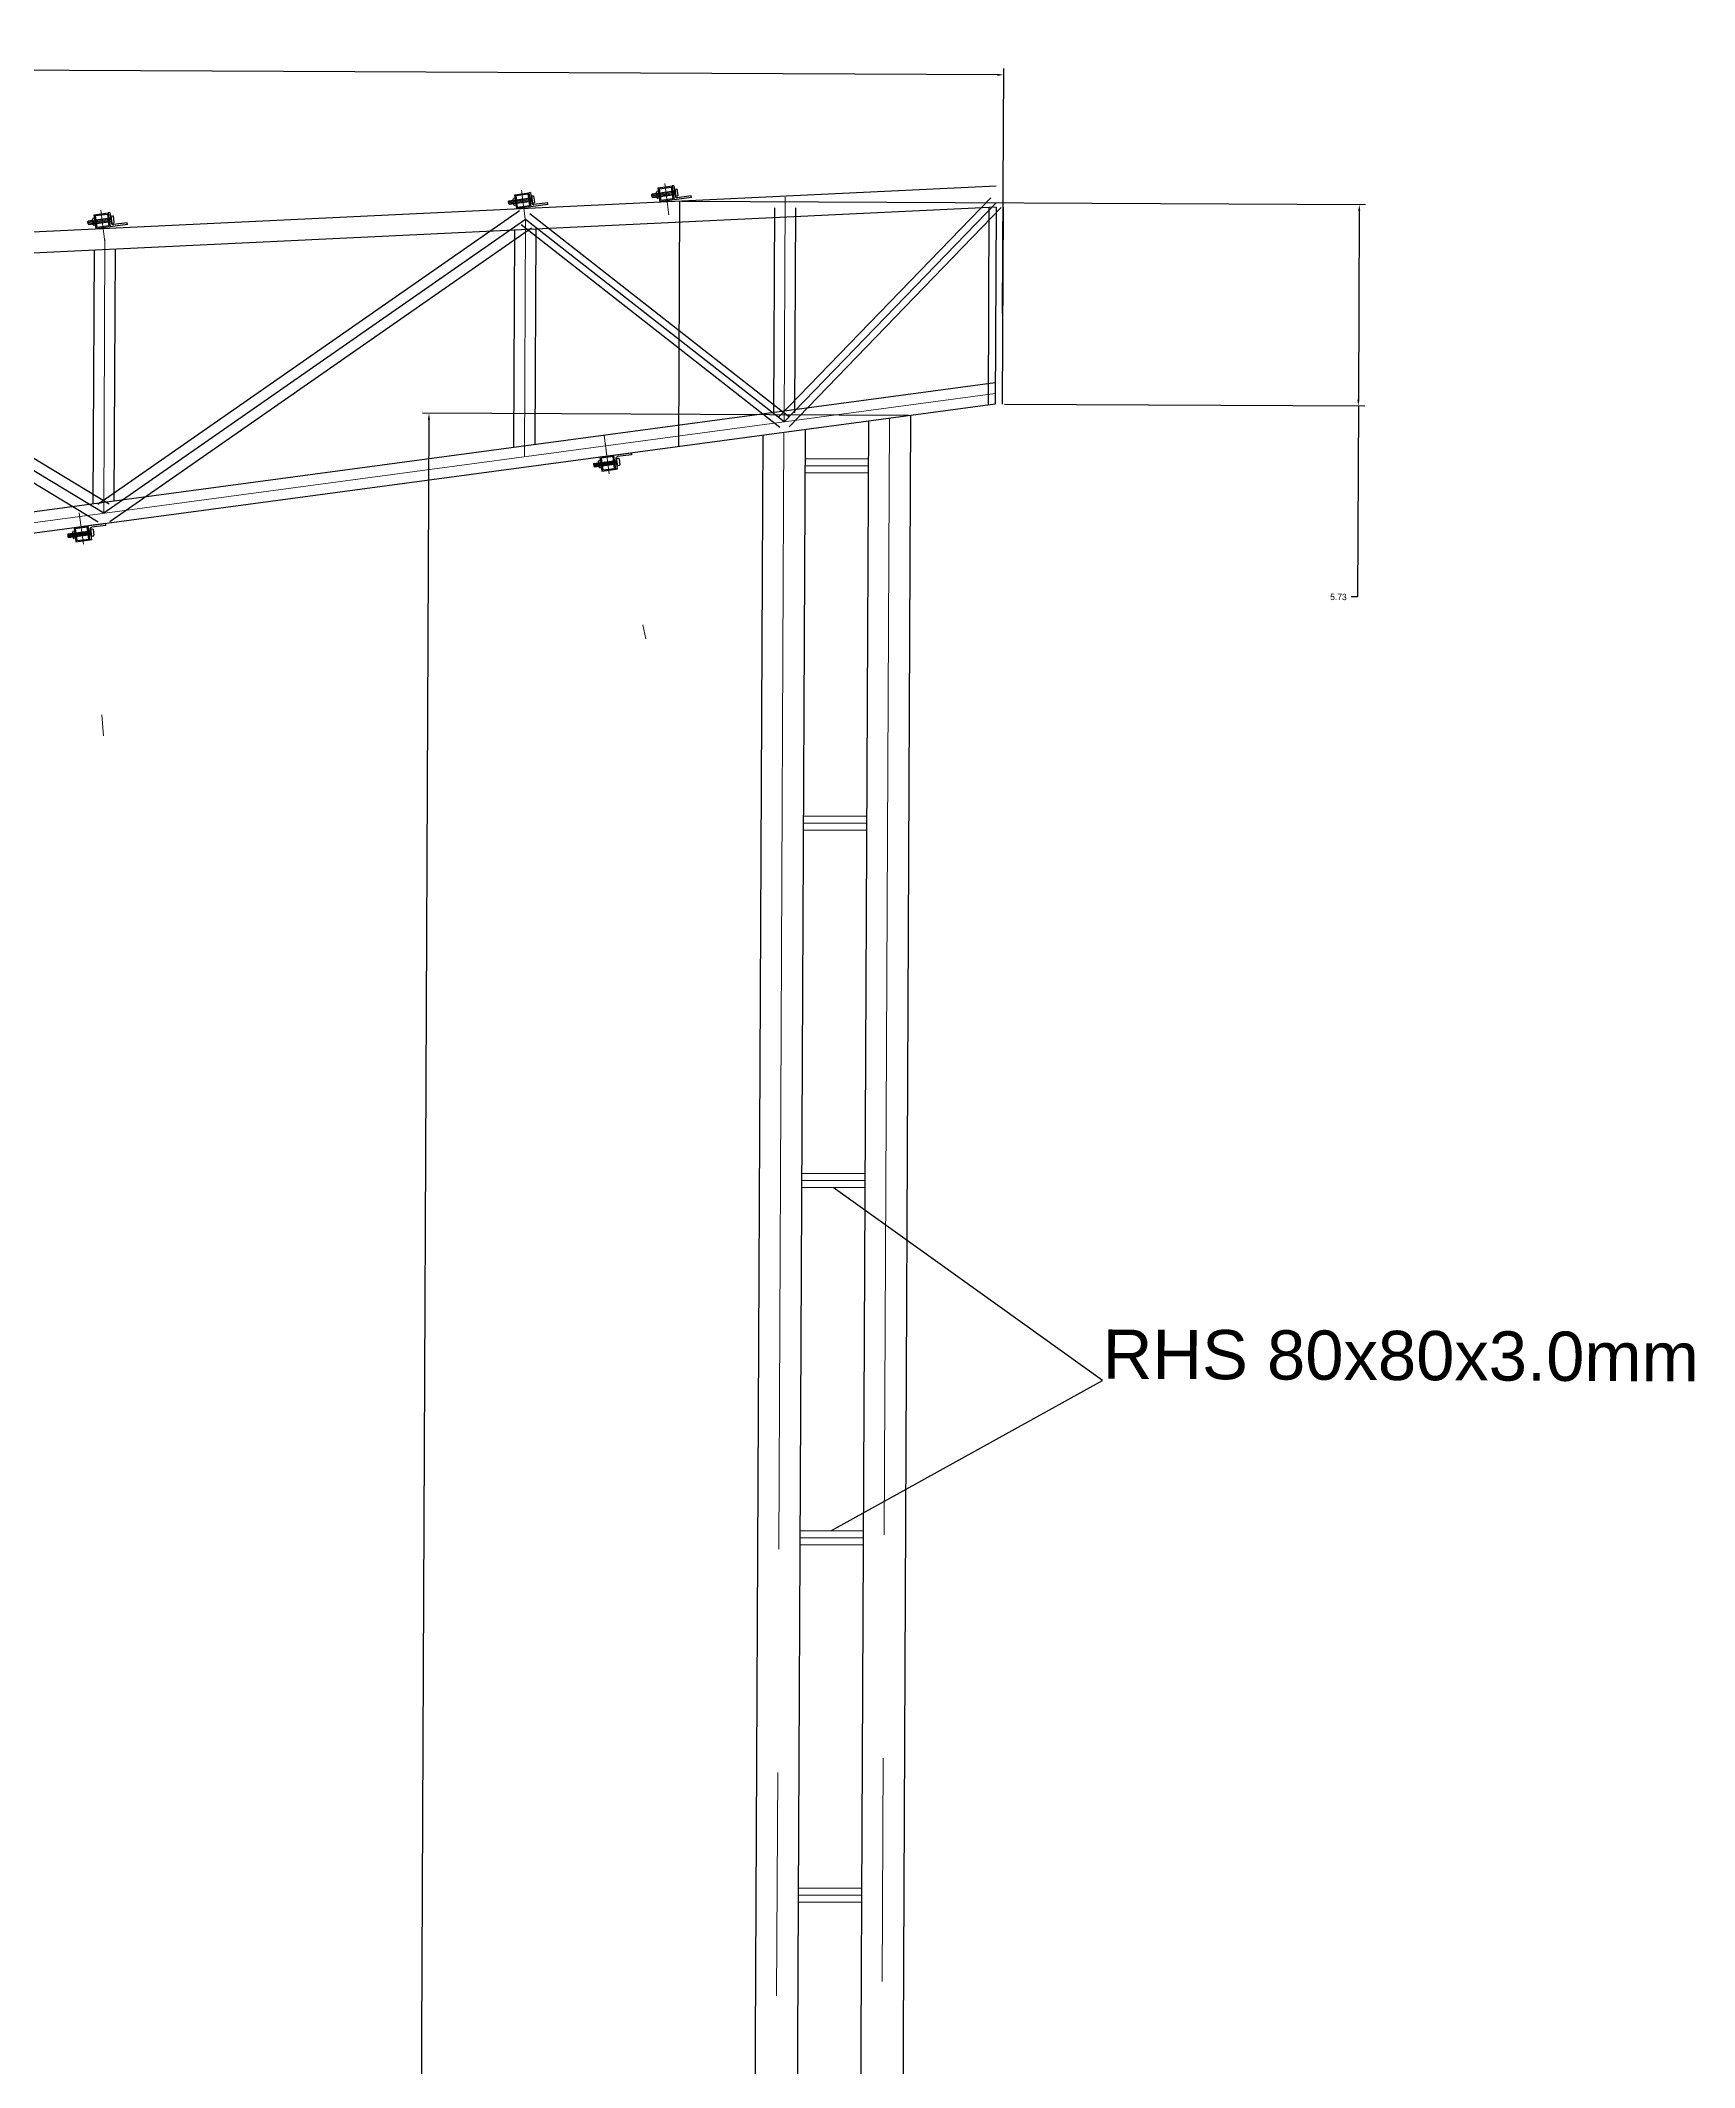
# Model space of a CAD drawing. Extents: x 60675 to 406257, y -6788 to 756297.
# Drawn here: x 394011.9 to 394058.9, y 755244.5 to 755302.1 of the extents above; entities that cross this region are included whole.
import ezdxf

# ---------------------------------------------------------------- set-up
doc = ezdxf.new("R2010")
doc.units = 0
doc.linetypes.add('CENTER', pattern=[50.8, 31.75, -6.35, 6.35, -6.35])
doc.layers.get('0').update_dxf_attribs({"linetype": 'CONTINUOUS'})
doc.layers.get('Defpoints').update_dxf_attribs({"linetype": 'CONTINUOUS'})
for name, color, linetype, lineweight in [('Center', 9, 'CENTER', 5), ('HATCH', 8, 'CONTINUOUS', 5), ('steel', 40, 'CONTINUOUS', 25), ('TEXT', 7, 'CONTINUOUS', 25)]:
    doc.layers.add(name, color=color, linetype=linetype, lineweight=lineweight)
doc.layers.add('RHS', color=7, linetype='CONTINUOUS', lineweight=25, true_color=0x3dad99)
doc.styles.add('ST-T-50', font='arial.ttf', dxfattribs={"height": 130})
doc.dimstyles.get("Standard").update_dxf_attribs({"dimtxt": 0.18, "dimasz": 0.18, "dimexe": 0.18, "dimexo": 0.0625, "dimgap": 0.09, "dimtad": 0, "dimtih": 1, "dimtoh": 1, "dimdec": 4, "dimzin": 0, "dimdsep": 46, "dimtxsty": 'Standard', "dimcen": 0.09, "dimadec": 0, "dimazin": 0, "dimtfac": 1, "dimtdec": 4, "dimtofl": 0, "dimtmove": 0, "dimatfit": 3, "dimfxl": 1, "dimtolj": 1, "dimtzin": 0, "dimarcsym": 0})

# ---------------------------------------------------------------- blocks, each defined once
blk = doc.blocks.new('purln')
at = {"layer": 'HATCH'}
h = blk.add_hatch(dxfattribs=at)
h.set_pattern_fill('ANSI31', color=256, scale=2, angle=110.41017, style=0)
h.set_pattern_definition([(135.05223, (61128.00902, -7180.81985), (-0.176615475, -0.17693777), [])])
h.paths.add_polyline_path([(60688.25, -6648.01), (60688.14, -6648.5), (60687.36, -6648.33), (60687.46, -6647.84)])
h.paths.add_polyline_path([(60688.35, -6647.53), (60688.25, -6648.01), (60687.46, -6647.84), (60687.57, -6647.35)])
h.paths.add_polyline_path([(60687.57, -6647.35), (60687.46, -6647.84), (60687.4, -6647.83), (60687.51, -6647.34)])
h.paths.add_polyline_path([(60687.4, -6647.83), (60687.46, -6647.84), (60687.36, -6648.33), (60687.29, -6648.32)])
h.paths.add_polyline_path([(60687.4, -6647.83), (60687.29, -6648.32), (60686.74, -6648.19), (60686.85, -6647.71)])
h.paths.add_polyline_path([(60687.51, -6647.34), (60687.4, -6647.83), (60686.85, -6647.71), (60686.96, -6647.22)])
h.paths.add_polyline_path([(60686.96, -6647.22), (60686.85, -6647.71), (60686.77, -6647.69), (60686.87, -6647.2)])
h.paths.add_polyline_path([(60686.77, -6647.69), (60686.85, -6647.71), (60686.74, -6648.19), (60686.66, -6648.18)])
h.paths.add_polyline_path([(60686.87, -6647.2), (60686.66, -6648.18), (60686.02, -6648.04), (60686.24, -6647.06)])
h.paths.add_polyline_path([(60686.24, -6647.06), (60686.02, -6648.04), (60681.86, -6647.12), (60681.75, -6646.94), (60681.9, -6646.26), (60682.08, -6646.14)])
blk.add_line((60686.45, -6644.55), (60684.5, -6653.34), dxfattribs=at)
at = {"layer": 'steel'}
for p, q in [((60681.75, -6646.94), (60681.9, -6646.26)), ((60681.75, -6646.94), (60681.86, -6647.12)), ((60681.86, -6647.12), (60688.14, -6648.5)), ((60681.9, -6646.26), (60682.08, -6646.14)), ((60682.08, -6646.14), (60688.35, -6647.53)), ((60683.03, -6647.74), (60683.39, -6646.08)), ((60683.03, -6647.74), (60683.14, -6647.91)), ((60683.63, -6648.02), (60683.14, -6647.91)), ((60683.39, -6646.08), (60683.57, -6645.96)), ((60684.07, -6646.07), (60683.57, -6645.96)), ((60683.64, -6648.02), (60684.07, -6646.07)), ((60692.18, -6650.93), (60687.33, -6649.86)), ((60688.15, -6649.16), (60688.02, -6649.13)), ((60688.68, -6646.06), (60688.03, -6648.99)), ((60688.64, -6646.94), (60688.15, -6649.16)), ((60688.18, -6649.02), (60688.67, -6649.13)), ((60688.68, -6646.06), (60688.19, -6645.95)), ((60692.29, -6650.44), (60688.41, -6649.59)), ((60688.64, -6646.94), (60688.49, -6646.9)), ((60688.61, -6647.07), (60689.1, -6647.18)), ((60688.67, -6649.13), (60688.85, -6649.02)), ((60688.85, -6649.02), (60689.22, -6647.36)), ((60689.1, -6647.18), (60689.22, -6647.36)), ((60692.18, -6650.93), (60692.29, -6650.44))]:
    blk.add_line(p, q, dxfattribs=at)
for points in [[(60687.33, -6649.86), (60683.42, -6649), (60684.28, -6645.09), (60688.19, -6645.95)], [(60687.1, -6649.5), (60683.78, -6648.77), (60684.51, -6645.45), (60687.83, -6646.18)]]:
    blk.add_lwpolyline(points, close=True, dxfattribs=at)
blk.add_arc((60688.52, -6649.1), 0.5, 167.58185, 257.58185, dxfattribs=at)
blk = doc.blocks.new('*D104')
at = {"color": 0, "lineweight": -2}
blk.add_arc((393869.93, 755286.739), 11.365, 0.63097, 1.67746, dxfattribs=at)
at = {"color": 0, "lineweight": 25}
for points in [[(393881.261, 755287.071), (393881.32, 755287.073), (393881.284, 755287.252)], [(393881.325, 755286.864), (393881.265, 755286.864), (393881.295, 755286.684)]]:
    blk.add_solid(points, dxfattribs=at)
at = {"layer": 'Defpoints', "color": 0, "lineweight": 25}
for p in [(394030.271, 755293.978), (393881.295, 755286.874), (393869.93, 755286.739), (393869.93, 755286.739), (394030.234, 755285.966)]:
    blk.add_point(p, dxfattribs=at)
at = {"color": 0, "insert": (393880.971, 755289.437), "char_height": 0.18, "attachment_point": 5}
blk.add_mtext('\\A1;3°', dxfattribs=at)
blk = doc.blocks.new('*D105')
at = {"color": 0, "lineweight": -2}
for p, q in [((393869.931, 755286.802), (393870.003, 755302.128)), ((393870.182, 755301.947), (393954.158, 755301.553)), ((394039.123, 755301.153), (393955.148, 755301.548)), ((394039.271, 755294.376), (394039.304, 755301.332))]:
    blk.add_line(p, q, dxfattribs=at)
at = {"color": 0, "lineweight": 25}
for points in [[(393870.182, 755301.977), (393870.182, 755301.917), (393870.002, 755301.948)], [(394039.123, 755301.183), (394039.123, 755301.123), (394039.303, 755301.152)]]:
    blk.add_solid(points, dxfattribs=at)
at = {"layer": 'Defpoints', "color": 0, "lineweight": 25}
for p in [(394039.303, 755301.152), (394039.271, 755294.314), (393869.93, 755286.739)]:
    blk.add_point(p, dxfattribs=at)
at = {"color": 0, "insert": (393954.653, 755301.55), "char_height": 0.18, "attachment_point": 5}
blk.add_mtext('\\A1;169.30', dxfattribs=at)
blk = doc.blocks.new('*D106')
at = {"color": 0, "lineweight": -2}
for p, q in [((394030.149, 755297.557), (394049.596, 755297.465)), ((394049.415, 755297.286), (394049.39, 755291.919)), ((394039.322, 755291.786), (394049.569, 755291.738)), ((394049.389, 755291.739), (394049.363, 755286.305)), ((394049.363, 755286.305), (394049.183, 755286.305))]:
    blk.add_line(p, q, dxfattribs=at)
at = {"color": 0, "lineweight": 25}
for points in [[(394049.385, 755297.286), (394049.445, 755297.286), (394049.416, 755297.466)], [(394049.36, 755291.919), (394049.42, 755291.919), (394049.389, 755291.739)]]:
    blk.add_solid(points, dxfattribs=at)
at = {"layer": 'Defpoints', "color": 0, "lineweight": 25}
for p in [(394030.086, 755297.557), (394039.259, 755291.787), (394049.389, 755291.739)]:
    blk.add_point(p, dxfattribs=at)
at = {"color": 0, "insert": (394048.823, 755286.305), "char_height": 0.18, "attachment_point": 5}
blk.add_mtext('\\A1;5.73', dxfattribs=at)
blk = doc.blocks.new('*D112')
at = {"color": 0, "lineweight": -2}
for p, q in [((394036.595, 755291.466), (394022.781, 755291.53)), ((394022.96, 755291.35), (394022.72, 755240.191)), ((394022.478, 755188.673), (394022.718, 755239.831)), ((394037.019, 755188.425), (394022.297, 755188.494))]:
    blk.add_line(p, q, dxfattribs=at)
at = {"color": 0, "lineweight": 25}
for points in [[(394022.93, 755291.35), (394022.99, 755291.349), (394022.961, 755291.53)], [(394022.448, 755188.673), (394022.508, 755188.673), (394022.477, 755188.493)]]:
    blk.add_solid(points, dxfattribs=at)
at = {"layer": 'Defpoints', "color": 0, "lineweight": 25}
for p in [(394022.961, 755291.53), (394036.658, 755291.465), (394037.082, 755188.425)]:
    blk.add_point(p, dxfattribs=at)
at = {"color": 0, "insert": (394022.719, 755240.011), "char_height": 0.18, "attachment_point": 5}
blk.add_mtext('\\A1;103.0375', dxfattribs=at)

msp = doc.modelspace()

# ---------------------------------------------------------------- linework, layer by layer
for p, q in [((394039.08607, 755297.51477), (394033.05673, 755291.28453)), ((394039.08548, 755297.38883), (394039.05916, 755291.7877)), ((394025.70675, 755297.04045), (394013.71109, 755288.68728)), ((394025.70675, 755297.04045), (394013.71109, 755288.68728)), ((394033.05673, 755291.28453), (394025.70675, 755297.04045)), ((394013.71109, 755288.68728), (394001.7894, 755295.89965)), ((394033.65089, 755290.0419), (394035.45087, 755290.03344)), ((394033.60316, 755279.88201), (394035.40314, 755279.87355)), ((394033.55542, 755269.72212), (394035.3554, 755269.71366)), ((394042.11681, 755264.02871), (394034.45447, 755269.51789)), ((394034.40861, 755259.758), (394042.11681, 755264.02871)), ((394033.50768, 755259.56223), (394035.30766, 755259.55378)), ((394033.45994, 755249.40235), (394035.25992, 755249.39389))]:
    msp.add_line(p, q)
at = {"layer": 'Center'}
for p, q in [((394033.08677, 755297.67828), (394033.05673, 755291.28453)), ((394025.67505, 755290.2935), (394025.70675, 755297.04045)), ((394013.71109, 755288.68728), (394013.74766, 755296.47003)), ((394039.06058, 755292.09058), (393899.85233, 755273.40117)), ((394028.0215, 755290.30584), (394027.94167, 755290.9005)), ((394033.0553, 755290.98165), (394032.55913, 755185.3824)), ((394036.05723, 755291.38467), (394035.5591, 755185.3683)), ((394029.04129, 755285.50956), (394029.12669, 755285.11878)), ((394013.70787, 755282.35289), (394013.65927, 755282.95092))]:
    msp.add_line(p, q, dxfattribs=at)
at = {"layer": 'RHS'}
for p, q in [((394039.08828, 755297.98528), (393869.94546, 755289.93918)), ((394039.08548, 755297.38883), (393869.97487, 755289.3227)), ((394025.53532, 755297.28664), (394013.53966, 755288.93347)), ((394030.08617, 755297.55705), (394030.05338, 755290.57862)), ((394032.78534, 755297.37416), (394032.75796, 755291.54711)), ((394038.94235, 755297.65385), (394032.91301, 755291.42362)), ((394039.22979, 755297.37568), (394033.20045, 755291.14545)), ((394033.38533, 755297.37134), (394033.35795, 755291.54429)), ((394038.88548, 755297.38977), (394038.85916, 755291.78864)), ((394039.28547, 755297.38789), (394039.25916, 755291.78676)), ((394025.87819, 755296.79426), (394013.88253, 755288.44109)), ((394025.37628, 755290.55608), (394025.40532, 755296.73632)), ((394032.93342, 755291.12707), (394025.58344, 755296.88299)), ((394033.18004, 755291.44199), (394025.83006, 755297.19791)), ((394025.97667, 755290.63669), (394026.00546, 755296.76495)), ((394013.86638, 755288.94396), (394001.94469, 755296.15634)), ((394013.41232, 755288.94986), (394013.44623, 755296.16591)), ((394014.01271, 755289.03047), (394014.04637, 755296.19453)), ((394013.5558, 755288.4306), (394001.63412, 755295.64297)), ((394030.08306, 755293.76019), (394030.06832, 755293.75949)), ((394039.062, 755292.39346), (393899.83799, 755273.70193)), ((394039.05916, 755291.7877), (393899.86668, 755273.1004)), ((394036.65762, 755291.46528), (394036.15909, 755185.36548)), ((394032.45492, 755290.90104), (394031.95914, 755185.38522)), ((394033.65569, 755291.06225), (394033.15912, 755185.37958)), ((394035.45685, 755291.30407), (394034.9591, 755185.37112)), ((394033.64996, 755289.8419), (394035.44994, 755289.83344)), ((394033.65183, 755290.24189), (394035.45181, 755290.23344)), ((394033.6041, 755280.08201), (394035.40408, 755280.07355)), ((394033.60222, 755279.68201), (394035.4022, 755279.67355)), ((394033.55636, 755269.92212), (394035.35634, 755269.91366)), ((394033.55448, 755269.52212), (394035.35446, 755269.51367)), ((394033.50862, 755259.76223), (394035.3086, 755259.75377)), ((394033.50674, 755259.36224), (394035.30672, 755259.35378)), ((394033.46088, 755249.60234), (394035.26086, 755249.59389)), ((394033.459, 755249.20235), (394035.25898, 755249.19389))]:
    msp.add_line(p, q, dxfattribs=at)

# ---------------------------------------------------------------- block references
at = {"layer": 'Center', "zscale": 0.1}
for p, xscale, yscale, rotation in [((388097.63717, 753838.63997), 0.09999999974959993, 0.09999999965270945, 20.07745414133635), ((388101.71507, 753838.83448), 0.09999999974959993, 0.09999999965270945, 20.07745414133635), ((388085.67808, 753838.06955), 0.09999999974959993, 0.09999999965270945, 20.07745414133635), ((387925.23976, 755131.11444), -0.1000000000027058, 0.1000000005158199, 175.2411460797668), ((387910.28588, 755129.1068), -0.1000000000027058, 0.1000000005158199, 175.2411460797668)]:
    msp.add_blockref('purln', p, dxfattribs=dict(at, xscale=xscale, yscale=yscale, rotation=rotation))

# ---------------------------------------------------------------- texts
at = {"layer": 'TEXT', "insert": (394042.12361, 755265.4774), "char_height": 1.4, "width": 26.853851, "attachment_point": 1, "rotation": 359.730789, "style": 'ST-T-50'}
msp.add_mtext('RHS 80x80x3.0mm ', dxfattribs=at)

# ---------------------------------------------------------------- dimensions: what is measured, and where the dimension line sits
dim = msp.add_linear_dim(base=(394039.30316, 755301.15247), p1=(393869.93043, 755286.73922), p2=(394039.27103, 755294.31386), angle=359.730789, dimstyle='Standard', override={"dimdec": 2})
dim.commit()
dim.dimension.update_dxf_attribs({"geometry": '*D105', "text_midpoint": (393954.65253, 755301.55022)})
dim = msp.add_linear_dim(base=(394049.38886, 755291.73916), p1=(394030.08617, 755297.55705), p2=(394039.25916, 755291.78676), angle=89.730789, dimstyle='Standard', override={"dimdec": 2})
dim.commit()
dim.dimension.update_dxf_attribs({"geometry": '*D106', "text_midpoint": (394048.82333, 755286.30496), "dimtype": 160})
dim = msp.add_angular_dim_2l(base=(393881.29456, 755286.87356), line1=((394030.27148, 755293.978), (393869.93043, 755286.73922)), line2=((394030.23383, 755285.96561), (393869.93043, 755286.73922)), dimstyle='Standard', override={"dimdec": 2})
dim.commit()
dim.dimension.update_dxf_attribs({"geometry": '*D104', "text_midpoint": (393880.97055, 755289.43685), "dimtype": 162})
dim = msp.add_linear_dim(base=(394022.96109, 755291.52963), p1=(394037.08197, 755188.42465), p2=(394036.65762, 755291.46528), angle=89.730789, dimstyle='Standard')
dim.commit()
dim.dimension.update_dxf_attribs({"geometry": '*D112', "text_midpoint": (394022.71902, 755240.01146)})

doc.saveas('drawing.dxf')
